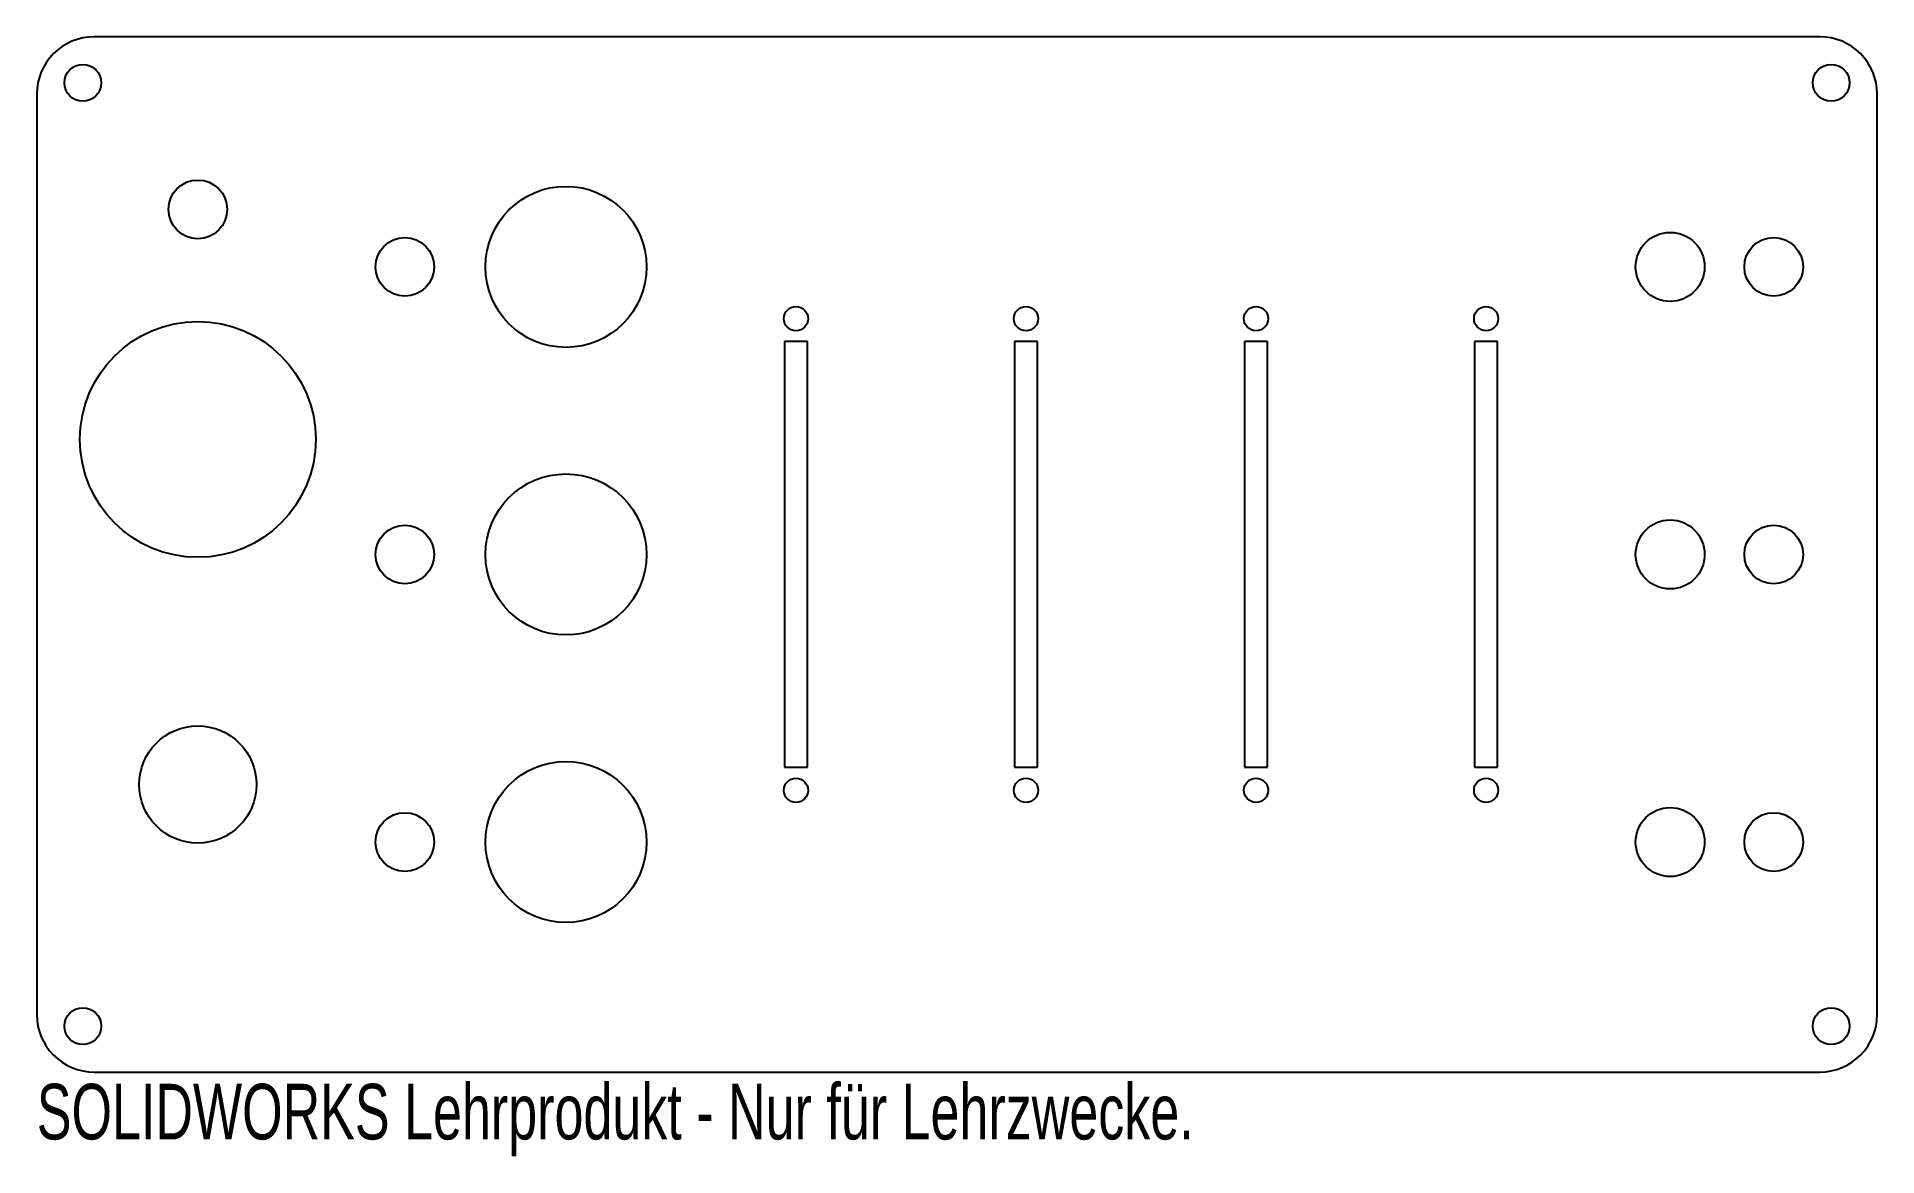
# Model space of a CAD drawing. Header units: millimetres. Extents: x -80 to 80, y -52 to 45.
import ezdxf

# ---------------------------------------------------------------- set-up
doc = ezdxf.new("R2010")
doc.units = ezdxf.units.MM
doc.styles.add('SLDTEXTSTYLE0', font='TXT', dxfattribs={"width": 0.7})

msp = doc.modelspace()

# ---------------------------------------------------------------- linework, layer by layer
at = {"color": 7, "linetype": 'Continuous', "lineweight": 25}
for p, q in [((75, 45), (-75, 45)), ((-80, 40), (-80, -40)), ((80, -40), (80, 40)), ((-15, 18.5), (-15, -18.5)), ((-13, 18.5), (-15, 18.5)), ((-13, -18.5), (-13, 18.5)), ((5, 18.5), (5, -18.5)), ((7, 18.5), (5, 18.5)), ((7, -18.5), (7, 18.5)), ((25, 18.5), (25, -18.5)), ((27, 18.5), (25, 18.5)), ((27, -18.5), (27, 18.5)), ((45, 18.5), (45, -18.5)), ((47, 18.5), (45, 18.5)), ((47, -18.5), (47, 18.5)), ((-15, -18.5), (-13, -18.5)), ((5, -18.5), (7, -18.5)), ((25, -18.5), (27, -18.5)), ((45, -18.5), (47, -18.5)), ((-75, -45), (75, -45))]:
    msp.add_line(p, q, dxfattribs=at)
for centre, radius in [((-76, 41), 1.6), ((76, 41), 1.6), ((-66, 30), 2.55), ((-34, 25), 7), ((-48, 25), 2.55), ((62, 25), 3), ((71, 25), 2.55), ((-14, 20.5), 1.05), ((6, 20.5), 1.05), ((26, 20.5), 1.05), ((46, 20.5), 1.05), ((-66, 10), 10.25), ((-34, 0), 7), ((-48, 0), 2.55), ((62, 0), 3), ((71, 0), 2.55), ((-66, -20), 5.1), ((-34, -25), 7), ((-14, -20.5), 1.05), ((6, -20.5), 1.05), ((26, -20.5), 1.05), ((46, -20.5), 1.05), ((62, -25), 3), ((-48, -25), 2.55), ((71, -25), 2.55), ((-76, -41), 1.6), ((76, -41), 1.6)]:
    msp.add_circle(centre, radius, dxfattribs=at)
for centre, start, end in [((-75, 40), 90, 180), ((75, 40), 0, 90), ((-75, -40), 180, 270), ((75, -40), 270, 0)]:
    msp.add_arc(centre, 5, start, end, dxfattribs=at)

# ---------------------------------------------------------------- texts
at = {"color": 7, "linetype": 'Continuous', "insert": (-80, -46.02), "char_height": 4.8336, "attachment_point": 1, "style": 'SLDTEXTSTYLE0'}
msp.add_mtext('SOLIDWORKS Lehrprodukt - Nur für Lehrzwecke.', dxfattribs=at)

doc.saveas('drawing.dxf')
